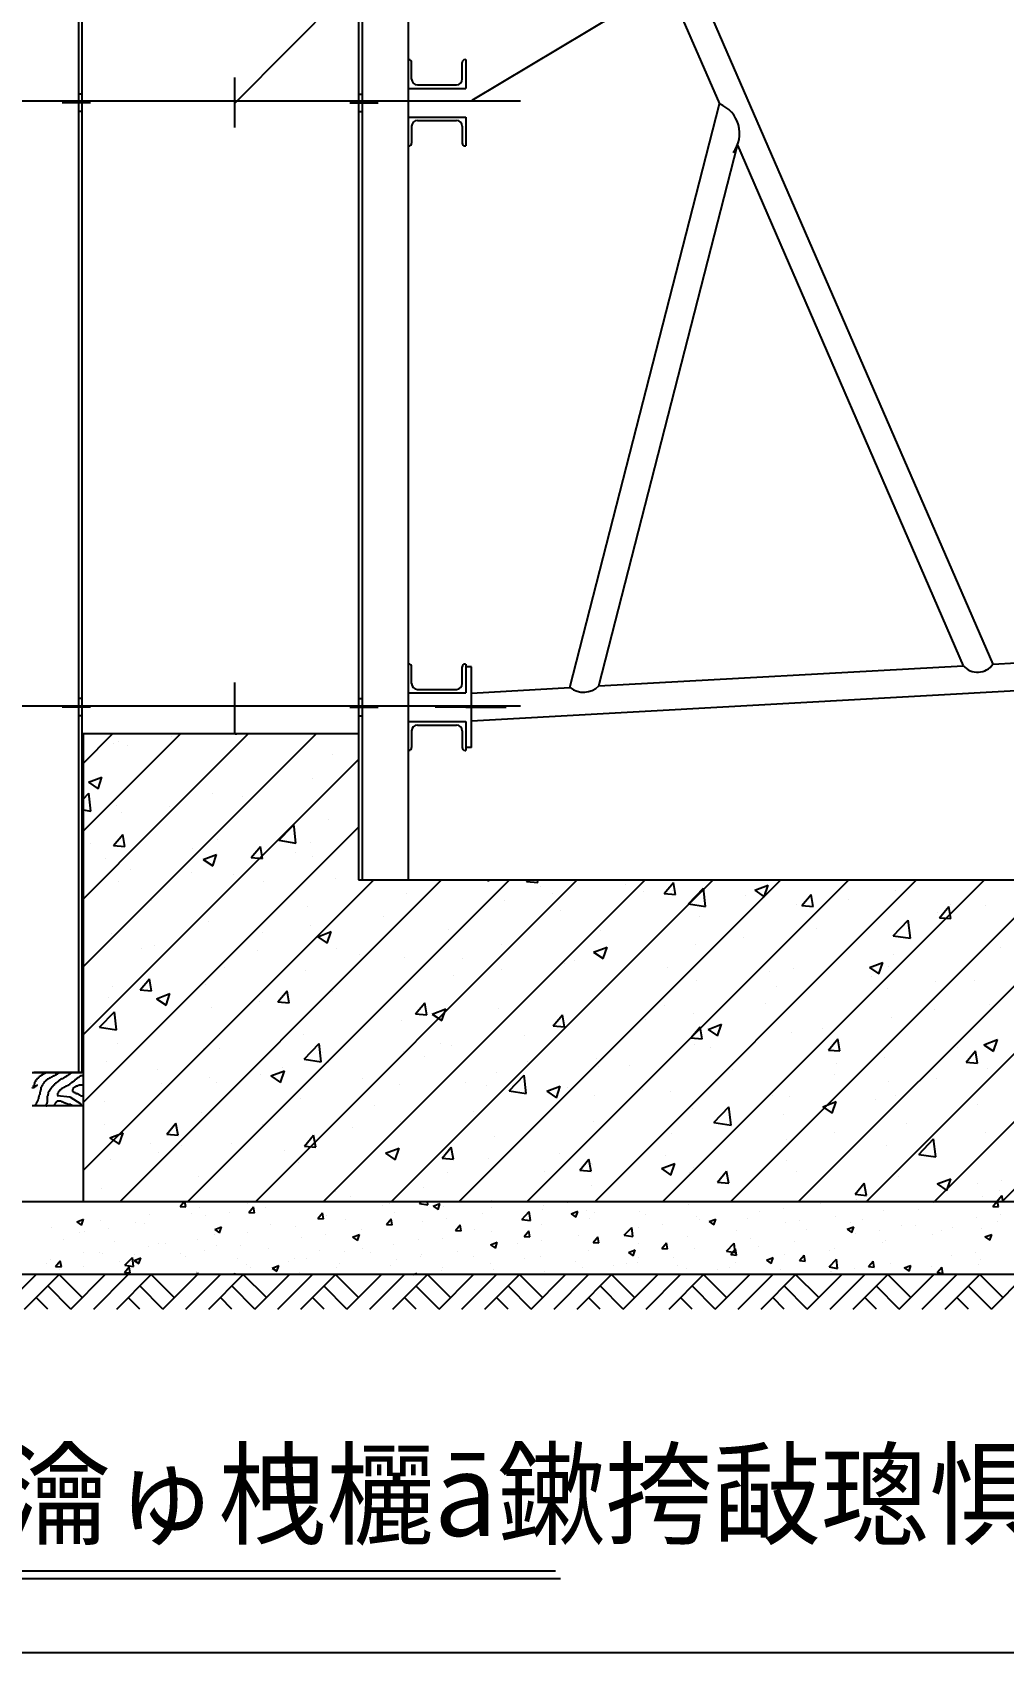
# Model space of a CAD drawing. Header units: metres. Extents: x 0 to 440, y 0 to 311.
# Drawn here: x 224.8 to 336.1, y 0 to 185.7 of the extents above; entities that cross this region are included whole.
import ezdxf

# ---------------------------------------------------------------- set-up
doc = ezdxf.new("R2010")
doc.units = ezdxf.units.M
doc.layers.add(' ', color=7, linetype='Continuous')
doc.layers.add('10', color=7, linetype='Continuous')

msp = doc.modelspace()

# ---------------------------------------------------------------- linework, layer by layer
at = {"layer": ' '}
for p, q in [((230.05, 284.72), (230.05, 66.52)), ((230.45, 284.72), (230.45, 66.52)), ((262.17, 284.72), (262.17, 88.58)), ((262.57, 284.72), (262.57, 88.58)), ((275.11, 250.96), (334.86, 113.32)), ((275.11, 243), (303.53, 177.55)), ((302.04, 232.03), (248.02, 177.68)), ((267.85, 221.57), (267.85, 88.58)), ((275.19, 177.99), (300.74, 193.28)), ((267.85, 182.63), (267.92, 182.63)), ((268.25, 180.39), (268.25, 182.3)), ((274.05, 180.39), (274.05, 182.3)), ((274.38, 182.63), (274.45, 182.63)), ((274.45, 182.63), (274.45, 179.33)), ((230.45, 178.67), (230.05, 178.67)), ((262.17, 178.67), (262.57, 178.67)), ((267.85, 179.33), (274.45, 179.33)), ((268.91, 179.73), (273.39, 179.73)), ((231.44, 177.68), (228.21, 177.68)), ((230.45, 176.69), (230.05, 176.69)), ((261.18, 177.68), (264.41, 177.68)), ((262.17, 176.69), (262.57, 176.69)), ((286.4, 110.63), (303.53, 177.55)), ((267.85, 176.03), (274.45, 176.03)), ((268.25, 174.98), (268.25, 173.06)), ((268.91, 175.64), (273.39, 175.64)), ((274.05, 174.98), (274.05, 173.06)), ((274.45, 176.03), (274.45, 172.73)), ((289.72, 110.82), (305.59, 172.81)), ((305.59, 172.81), (331.49, 113.14)), ((267.85, 172.73), (267.92, 172.73)), ((274.38, 172.73), (274.45, 172.73)), ((267.85, 113.33), (267.92, 113.33)), ((274.38, 113.33), (274.45, 113.33)), ((274.45, 113.33), (274.45, 110.03)), ((334.86, 113.32), (340.45, 113.64)), ((268.25, 111.09), (268.25, 113)), ((274.05, 111.09), (274.05, 113)), ((275.11, 113), (274.45, 113)), ((275.11, 103.76), (275.11, 113)), ((289.72, 110.82), (331.49, 113.14)), ((267.85, 110.03), (274.45, 110.03)), ((268.91, 110.43), (273.39, 110.43)), ((275.11, 110.01), (286.4, 110.63)), ((275.11, 106.83), (340.45, 110.46)), ((231.44, 108.38), (228.21, 108.38)), ((230.45, 109.37), (230.05, 109.37)), ((261.18, 108.38), (264.41, 108.38)), ((262.17, 109.37), (262.57, 109.37)), ((279.07, 108.38), (270.96, 108.38)), ((274.45, 108.38), (279.07, 108.38)), ((230.45, 107.39), (230.05, 107.39)), ((262.17, 107.39), (262.57, 107.39)), ((267.85, 106.73), (274.45, 106.73)), ((268.91, 106.34), (273.39, 106.34)), ((274.45, 106.73), (274.45, 103.43)), ((268.25, 105.68), (268.25, 103.76)), ((274.05, 105.68), (274.05, 103.76)), ((267.85, 103.43), (267.92, 103.43)), ((274.38, 103.43), (274.45, 103.43)), ((275.11, 103.76), (274.45, 103.76)), ((262.17, 88.58), (267.85, 88.58)), ((230.6, 66.52), (224.93, 66.52))]:
    msp.add_line(p, q, dxfattribs=at)
for centre, radius, start, end in [((267.92, 182.3), 0.33, 0, 90), ((274.38, 182.3), 0.33, 90, 180), ((268.91, 180.39), 0.66, 180, 270), ((273.39, 180.39), 0.66, -90, 0), ((302.24, 174.17), 3.61, -37.79, 69.14), ((268.91, 174.98), 0.66, 90, 180), ((273.39, 174.98), 0.66, 0, 90), ((267.92, 173.06), 0.33, -90, 0), ((274.38, 173.06), 0.33, 180, 270), ((267.92, 113), 0.33, 0, 90), ((274.38, 113), 0.33, 90, 180), ((333.11, 114.51), 2.12, 220.38, 325.98), ((268.91, 111.09), 0.66, 180, 270), ((273.39, 111.09), 0.66, -90, 0), ((287.96, 112.62), 2.52, 232.02, 314.34), ((268.91, 105.68), 0.66, 90, 180), ((273.39, 105.68), 0.66, 0, 90), ((267.92, 103.76), 0.33, -90, 0), ((274.38, 103.76), 0.33, 180, 270)]:
    msp.add_arc(centre, radius, start, end, dxfattribs=at)
for p, q in [((247.98, 175.92), (247.98, 180.57)), ((247.98, 174.83), (247.98, 179.48)), ((247.98, 106.57), (247.98, 111.21)), ((247.98, 105.48), (247.98, 110.13)), ((230.6, 105.32), (230.6, 51.69)), ((262.17, 105.32), (230.6, 105.32)), ((230.6, 101.94), (233.97, 105.32)), ((231.1, 94.66), (241.75, 105.32)), ((234.03, 104.18), (234.03, 104.18)), ((234.63, 104.43), (234.63, 104.43)), ((238.87, 94.66), (249.53, 105.32)), ((240.77, 104.97), (240.77, 104.97)), ((246.65, 94.66), (257.31, 105.32)), ((248.15, 105.21), (248.13, 105.32)), ((262.17, 105.32), (262.17, 88.58)), ((235.72, 103.95), (235.72, 103.95)), ((247.47, 103.45), (247.47, 103.45)), ((254.43, 94.66), (262.17, 102.4)), ((259.21, 102.95), (259.21, 102.95)), ((231.22, 99.78), (232.76, 100.37)), ((232.32, 99.04), (232.76, 100.37)), ((230.6, 97.85), (231.26, 98.54)), ((231.22, 99.78), (232.32, 99.04)), ((231.5, 96.46), (231.26, 98.54)), ((245.48, 98.51), (245.48, 98.51)), ((256.9, 100.16), (256.9, 100.16)), ((230.6, 96.6), (231.5, 96.46)), ((234.37, 97.1), (234.37, 97.1)), ((240.49, 97.02), (240.49, 97.02)), ((248.82, 98.12), (248.82, 98.12)), ((234.98, 96.3), (234.98, 96.3)), ((254.51, 94.66), (254.74, 94.9)), ((254.77, 94.66), (254.74, 94.9)), ((258.78, 95.46), (258.78, 95.46)), ((230.6, 94.16), (231.1, 94.66)), ((230.6, 86.38), (238.87, 94.66)), ((230.6, 78.61), (246.65, 94.66)), ((230.6, 70.83), (254.43, 94.66)), ((230.6, 63.05), (262.17, 94.63)), ((234.08, 92.53), (235.14, 93.8)), ((235.39, 92.42), (235.14, 93.8)), ((245.95, 93.26), (245.95, 93.26)), ((253.03, 93.12), (254.51, 94.66)), ((253.03, 93.12), (254.98, 92.81)), ((254.98, 92.81), (254.77, 94.66)), ((231.44, 92.71), (231.44, 92.71)), ((233.12, 91.05), (233.12, 91.05)), ((234.08, 92.53), (235.39, 92.42)), ((243.18, 92.21), (243.18, 92.21)), ((244.36, 90.92), (245.9, 91.51)), ((245.21, 91.19), (245.21, 91.19)), ((245.45, 90.18), (245.9, 91.51)), ((249.86, 91.15), (250.92, 92.42)), ((249.86, 91.15), (251.17, 91.04)), ((251.17, 91.04), (250.92, 92.42)), ((254.93, 91.71), (254.93, 91.71)), ((256.64, 92.84), (256.64, 92.84)), ((256.93, 91.27), (256.93, 91.27)), ((234.1, 89.78), (234.1, 89.78)), ((236.08, 89.75), (236.08, 89.75)), ((243.03, 89.44), (243.03, 89.44)), ((244.36, 90.92), (245.45, 90.18)), ((247.82, 89.25), (247.82, 89.25)), ((230.6, 55.27), (263.91, 88.58)), ((234.7, 88.35), (234.7, 88.35)), ((234.79, 51.69), (271.69, 88.58)), ((242.57, 51.69), (279.47, 88.58)), ((250.35, 51.69), (287.24, 88.58)), ((251.22, 88.43), (251.22, 88.43)), ((258.13, 51.69), (295.02, 88.58)), ((259.57, 88.76), (259.57, 88.76)), ((262.17, 88.58), (393.89, 88.58)), ((265.9, 51.69), (302.8, 88.58)), ((271.31, 88.26), (271.31, 88.26)), ((273.68, 51.69), (310.58, 88.58)), ((276.82, 88.58), (277.07, 88.42)), ((277.07, 88.42), (277.12, 88.58)), ((278.78, 88.47), (278.78, 88.47)), ((281.42, 88.39), (281.57, 88.58)), ((281.42, 88.39), (282.73, 88.28)), ((281.46, 51.69), (318.36, 88.58)), ((282.73, 88.28), (282.67, 88.58)), ((283.05, 87.77), (283.05, 87.77)), ((289.24, 51.69), (326.13, 88.58)), ((292.71, 88.07), (292.71, 88.07)), ((297.02, 51.69), (333.91, 88.58)), ((297.2, 87.01), (298.26, 88.28)), ((298.11, 87.33), (298.11, 87.33)), ((298.51, 86.9), (298.26, 88.28)), ((299.99, 85.83), (301.7, 87.62)), ((301.94, 85.53), (301.7, 87.62)), ((304.8, 51.69), (341.69, 88.58)), ((307.59, 87.39), (309.13, 87.99)), ((307.59, 87.39), (308.68, 86.66)), ((308.68, 86.66), (309.13, 87.98)), ((312.57, 51.69), (349.47, 88.58)), ((320.35, 51.69), (357.25, 88.58)), ((323.77, 87.4), (323.77, 87.4)), ((328.13, 51.69), (365.03, 88.58)), ((335.91, 51.69), (372.8, 88.58)), ((238.39, 86.22), (238.39, 86.22)), ((256.37, 85.51), (256.37, 85.51)), ((267.67, 87.06), (267.67, 87.06)), ((278.87, 86.25), (278.87, 86.25)), ((284.38, 86.97), (284.38, 86.97)), ((294.8, 87.27), (294.8, 87.27)), ((297.2, 87.01), (298.51, 86.9)), ((299.99, 85.83), (301.94, 85.53)), ((306.54, 86.77), (306.54, 86.77)), ((312.34, 85.76), (312.34, 85.76)), ((312.98, 85.63), (314.04, 86.9)), ((312.98, 85.63), (314.29, 85.52)), ((314.29, 85.52), (314.04, 86.9)), ((318.29, 86.28), (318.29, 86.28)), ((328.75, 84.25), (329.82, 85.52)), ((330.07, 84.14), (329.82, 85.52)), ((330.03, 85.78), (330.03, 85.78)), ((334.06, 85.6), (334.06, 85.6)), ((244.94, 83.87), (244.94, 83.87)), ((264.98, 84.42), (264.98, 84.42)), ((285.28, 85.13), (285.28, 85.13)), ((301.23, 84.35), (301.23, 84.35)), ((323.46, 82.19), (325.18, 83.98)), ((325.42, 81.89), (325.18, 83.98)), ((328.55, 84.87), (328.55, 84.87)), ((328.75, 84.25), (330.07, 84.14)), ((233.83, 82.46), (233.83, 82.46)), ((251.14, 82.59), (251.14, 82.59)), ((256.65, 83.32), (256.65, 83.32)), ((257.49, 82.06), (259.03, 82.65)), ((257.49, 82.06), (258.58, 81.32)), ((258.58, 81.32), (259.03, 82.65)), ((272.45, 82.93), (272.45, 82.93)), ((289.94, 82.8), (289.94, 82.8)), ((306.33, 81.95), (306.33, 81.95)), ((314.66, 83.04), (314.66, 83.04)), ((323.46, 82.19), (325.42, 81.89)), ((237.25, 80.77), (237.25, 80.77)), ((238.81, 81.03), (238.81, 81.03)), ((250.55, 80.53), (250.55, 80.53)), ((259.62, 80.73), (259.62, 80.73)), ((262.29, 80.03), (262.29, 80.03)), ((278.51, 81.15), (278.51, 81.15)), ((289.1, 80.3), (290.65, 80.89)), ((289.1, 80.3), (290.2, 79.56)), ((290.2, 79.56), (290.65, 80.89)), ((300.82, 81.22), (300.82, 81.22)), ((323.5, 80.08), (323.5, 80.08)), ((334.8, 81.63), (334.8, 81.63)), ((335.7, 80.81), (335.7, 80.81)), ((246.79, 78.52), (246.79, 78.52)), ((256.1, 78.19), (256.1, 78.19)), ((267.4, 79.74), (267.4, 79.74)), ((274.04, 79.54), (274.04, 79.54)), ((278.59, 78.29), (278.59, 78.29)), ((285.78, 79.04), (285.78, 79.04)), ((286.93, 79.39), (286.93, 79.39)), ((297.53, 78.55), (297.53, 78.55)), ((309.27, 78.05), (309.27, 78.05)), ((312.08, 78.43), (312.08, 78.43)), ((320.72, 78.54), (322.26, 79.13)), ((320.72, 78.54), (321.82, 77.8)), ((321.82, 77.8), (322.26, 79.13)), ((322.87, 78.61), (322.87, 78.61)), ((233.96, 76.32), (233.96, 76.32)), ((237.13, 75.99), (238.19, 77.25)), ((238.44, 75.87), (238.19, 77.25)), ((244.68, 76.54), (244.68, 76.54)), ((273.09, 77.57), (273.09, 77.57)), ((300.96, 77.02), (300.96, 77.02)), ((310.04, 76.41), (310.04, 76.41)), ((321.02, 77.55), (321.02, 77.55)), ((322.77, 76.19), (322.77, 76.19)), ((328.27, 76.92), (328.27, 76.92)), ((332.76, 77.06), (332.76, 77.06)), ((233.56, 75.13), (233.56, 75.13)), ((237.13, 75.99), (238.44, 75.87)), ((239, 74.96), (240.54, 75.56)), ((239, 74.96), (240.1, 74.23)), ((240.1, 74.23), (240.54, 75.56)), ((250.86, 74.64), (250.86, 74.64)), ((252.91, 74.61), (253.97, 75.87)), ((252.91, 74.61), (254.22, 74.49)), ((254.22, 74.49), (253.97, 75.87)), ((259.19, 75.74), (259.19, 75.74)), ((268.69, 73.23), (269.75, 74.49)), ((270, 73.11), (269.75, 74.49)), ((289.67, 75.47), (289.67, 75.47)), ((308.87, 74.36), (308.87, 74.36)), ((334.53, 74.31), (334.53, 74.31)), ((232.46, 71.69), (234.18, 73.47)), ((234.42, 71.38), (234.18, 73.47)), ((245.35, 73.92), (245.35, 73.92)), ((268.69, 73.23), (270, 73.11)), ((270.62, 73.2), (272.16, 73.79)), ((270.62, 73.2), (271.71, 72.46)), ((271.71, 72.46), (272.16, 73.79)), ((278.24, 73.82), (278.24, 73.82)), ((284.47, 71.84), (285.53, 73.11)), ((285.78, 71.73), (285.53, 73.11)), ((295.03, 72.54), (295.03, 72.54)), ((297.21, 74.21), (297.21, 74.21)), ((300.54, 73.27), (300.54, 73.27)), ((323.24, 72.76), (323.24, 72.76)), ((328.14, 73.78), (328.14, 73.78)), ((231.46, 72.09), (231.46, 72.09)), ((232.46, 71.69), (234.42, 71.38)), ((255.83, 70.87), (255.83, 70.87)), ((267.13, 72.42), (267.13, 72.42)), ((281.14, 70.71), (281.14, 70.71)), ((284.38, 72.01), (284.38, 72.01)), ((284.47, 71.84), (285.78, 71.73)), ((300.25, 70.46), (301.31, 71.73)), ((301.56, 70.35), (301.31, 71.73)), ((302.24, 71.44), (303.78, 72.03)), ((302.24, 71.44), (303.33, 70.7)), ((303.33, 70.7), (303.78, 72.03)), ((311.81, 71.11), (311.81, 71.11)), ((315.31, 71.58), (315.31, 71.58)), ((234.52, 69.78), (234.52, 69.78)), ((244.41, 69.22), (244.41, 69.22)), ((246.27, 69.29), (246.27, 69.29)), ((255.94, 68.05), (257.66, 69.83)), ((257.9, 67.74), (257.66, 69.83)), ((258.01, 68.79), (258.01, 68.79)), ((267.3, 68.89), (267.3, 68.89)), ((271.55, 69.8), (271.55, 69.8)), ((272.81, 69.62), (272.81, 69.62)), ((300.25, 70.46), (301.56, 70.35)), ((300.7, 69.7), (300.7, 69.7)), ((302.48, 69.38), (302.48, 69.38)), ((316.03, 69.08), (317.09, 70.35)), ((316.03, 69.08), (317.34, 68.97)), ((317.34, 68.97), (317.09, 70.35)), ((330.82, 69.34), (330.82, 69.34)), ((331.81, 67.7), (332.87, 68.97)), ((333.12, 67.59), (332.87, 68.97)), ((333.85, 69.68), (335.39, 70.27)), ((333.85, 69.68), (334.95, 68.94)), ((334.95, 68.94), (335.39, 70.27)), ((233.3, 67.81), (233.3, 67.81)), ((253.4, 67.06), (253.4, 67.06)), ((255.94, 68.05), (257.9, 67.74)), ((258.72, 67.6), (258.72, 67.6)), ((269.75, 68.3), (269.75, 68.3)), ((281.5, 67.8), (281.5, 67.8)), ((289.4, 68.15), (289.4, 68.15)), ((289.65, 67.17), (289.65, 67.17)), ((293.24, 67.3), (293.24, 67.3)), ((316.98, 67.52), (316.98, 67.52)), ((322.49, 68.24), (322.49, 68.24)), ((331.81, 67.7), (333.12, 67.59)), ((334.26, 66.98), (334.26, 66.98)), ((224.74, 66.52), (230.45, 66.52)), ((225.03, 65.23), (224.97, 65.17)), ((224.97, 65.17), (224.97, 65)), ((225.03, 65.39), (225.03, 65.23)), ((225.08, 65.39), (225.03, 65.39)), ((225.08, 65.45), (225.08, 65.39)), ((225.14, 65.45), (225.08, 65.45)), ((225.14, 65.62), (225.14, 65.45)), ((225.25, 65.62), (225.14, 65.62)), ((225.25, 65.73), (225.25, 65.62)), ((225.31, 65.73), (225.25, 65.73)), ((225.31, 65.79), (225.31, 65.73)), ((225.42, 65.79), (225.31, 65.79)), ((225.31, 65.06), (225.31, 65)), ((225.36, 65.06), (225.31, 65.06)), ((225.31, 65.06), (225.36, 65.06)), ((225.31, 65), (225.31, 65.06)), ((225.42, 65.9), (225.42, 65.79)), ((225.48, 65.9), (225.42, 65.9)), ((225.53, 65.96), (225.48, 65.9)), ((225.53, 66.02), (225.53, 65.96)), ((225.65, 66.02), (225.53, 66.02)), ((225.65, 66.07), (225.65, 66.02)), ((225.7, 66.07), (225.65, 66.07)), ((225.7, 66.13), (225.7, 66.07)), ((225.82, 66.13), (225.7, 66.13)), ((225.87, 66.24), (225.82, 66.18)), ((225.82, 66.18), (225.82, 66.13)), ((225.99, 66.24), (225.87, 66.24)), ((225.99, 65.17), (225.93, 65.11)), ((225.93, 65.11), (225.93, 65)), ((226.04, 66.3), (225.99, 66.24)), ((226.04, 65.23), (225.99, 65.17)), ((226.1, 66.3), (226.04, 66.3)), ((226.04, 65.28), (226.04, 65.23)), ((226.1, 65.28), (226.04, 65.28)), ((226.1, 66.35), (226.1, 66.3)), ((226.16, 66.35), (226.1, 66.35)), ((226.16, 65.39), (226.1, 65.34)), ((226.1, 65.34), (226.1, 65.28)), ((226.21, 66.41), (226.16, 66.35)), ((226.16, 65.45), (226.16, 65.39)), ((226.21, 65.45), (226.16, 65.45)), ((226.32, 66.41), (226.21, 66.41)), ((226.27, 65.51), (226.21, 65.45)), ((226.32, 65.56), (226.27, 65.51)), ((226.32, 66.47), (226.32, 66.41)), ((226.44, 66.47), (226.32, 66.47)), ((226.32, 65.62), (226.32, 65.56)), ((226.44, 65.62), (226.32, 65.62)), ((226.44, 66.52), (226.44, 66.47)), ((226.49, 66.52), (226.44, 66.52)), ((226.44, 65.68), (226.44, 65.62)), ((226.49, 65.68), (226.44, 65.68)), ((226.49, 65.73), (226.49, 65.68)), ((226.61, 65.73), (226.49, 65.73)), ((226.61, 65.79), (226.61, 65.73)), ((226.72, 65.79), (226.61, 65.79)), ((226.72, 65.85), (226.72, 65.79)), ((226.78, 65.85), (226.72, 65.85)), ((226.78, 65.9), (226.78, 65.85)), ((226.89, 65.9), (226.78, 65.9)), ((226.95, 65.96), (226.89, 65.9)), ((227, 65.96), (226.95, 65.96)), ((227.06, 66.02), (227, 65.96)), ((227.11, 66.02), (227.06, 66.02)), ((227.11, 66.07), (227.11, 66.02)), ((227.23, 66.07), (227.11, 66.07)), ((227.23, 66.13), (227.23, 66.07)), ((227.34, 66.13), (227.23, 66.13)), ((227.23, 65.06), (227.23, 65)), ((227.28, 65.06), (227.23, 65.06)), ((227.28, 65.17), (227.28, 65.06)), ((227.4, 65.17), (227.28, 65.17)), ((227.4, 66.18), (227.34, 66.13)), ((227.4, 66.24), (227.4, 66.18)), ((227.57, 66.24), (227.4, 66.24)), ((227.4, 65.23), (227.4, 65.17)), ((227.45, 65.23), (227.4, 65.23)), ((227.45, 65.28), (227.45, 65.23)), ((227.51, 65.28), (227.45, 65.28)), ((227.57, 65.34), (227.51, 65.28)), ((227.62, 66.35), (227.57, 66.3)), ((227.57, 66.3), (227.57, 66.24)), ((227.57, 65.39), (227.57, 65.34)), ((227.68, 65.39), (227.57, 65.39)), ((227.74, 66.35), (227.62, 66.35)), ((227.68, 65.45), (227.68, 65.39)), ((227.74, 65.45), (227.68, 65.45)), ((227.74, 66.41), (227.74, 66.35)), ((227.85, 66.41), (227.74, 66.41)), ((227.74, 65.51), (227.74, 65.45)), ((227.79, 65.51), (227.74, 65.51)), ((227.79, 65.56), (227.79, 65.51)), ((227.85, 65.56), (227.79, 65.56)), ((227.85, 66.47), (227.85, 66.41)), ((227.91, 66.47), (227.85, 66.47)), ((227.85, 65.62), (227.85, 65.56)), ((227.91, 65.62), (227.85, 65.62)), ((227.96, 66.52), (227.91, 66.47)), ((227.96, 65.68), (227.91, 65.62)), ((228.02, 65.68), (227.96, 65.68)), ((228.02, 65.73), (228.02, 65.68)), ((228.13, 65.73), (228.02, 65.73)), ((228.13, 65.79), (228.13, 65.73)), ((228.3, 65.79), (228.13, 65.79)), ((228.3, 65.85), (228.3, 65.79)), ((228.36, 65.85), (228.3, 65.85)), ((228.41, 65.9), (228.36, 65.85)), ((228.47, 65.9), (228.41, 65.9)), ((228.47, 65.96), (228.47, 65.9)), ((228.53, 65.96), (228.47, 65.96)), ((228.53, 66.02), (228.53, 65.96)), ((228.7, 66.02), (228.53, 66.02)), ((228.75, 66.13), (228.7, 66.07)), ((228.7, 66.07), (228.7, 66.02)), ((228.81, 66.13), (228.75, 66.13)), ((228.87, 66.18), (228.81, 66.13)), ((228.92, 66.18), (228.87, 66.18)), ((228.87, 65.06), (228.87, 65)), ((228.98, 65.06), (228.87, 65.06)), ((228.92, 66.24), (228.92, 66.18)), ((228.98, 66.24), (228.92, 66.24)), ((228.98, 66.3), (228.98, 66.24)), ((229.09, 66.3), (228.98, 66.3)), ((228.98, 65.11), (228.98, 65.06)), ((229.03, 65.11), (228.98, 65.11)), ((229.03, 65.17), (229.03, 65.11)), ((229.09, 65.17), (229.03, 65.17)), ((229.09, 66.35), (229.09, 66.3)), ((229.15, 66.35), (229.09, 66.35)), ((229.15, 65.23), (229.09, 65.17)), ((229.15, 66.41), (229.15, 66.35)), ((229.26, 66.41), (229.15, 66.41)), ((229.2, 65.28), (229.15, 65.23)), ((229.26, 65.28), (229.2, 65.28)), ((229.26, 66.47), (229.26, 66.41)), ((229.26, 65.34), (229.26, 65.28)), ((229.32, 65.34), (229.26, 65.34)), ((229.32, 65.39), (229.32, 65.34)), ((229.43, 65.39), (229.32, 65.39)), ((229.43, 65.45), (229.43, 65.39)), ((229.49, 65.45), (229.43, 65.45)), ((229.49, 65.51), (229.49, 65.45)), ((229.54, 65.51), (229.49, 65.51)), ((229.6, 65.56), (229.54, 65.51)), ((229.6, 65.62), (229.6, 65.56)), ((229.66, 65.62), (229.6, 65.62)), ((229.66, 65.68), (229.66, 65.62)), ((229.77, 65.68), (229.66, 65.68)), ((229.77, 65.73), (229.77, 65.68)), ((229.82, 65.73), (229.77, 65.73)), ((229.82, 65.79), (229.82, 65.73)), ((229.88, 65.79), (229.82, 65.79)), ((229.88, 65.85), (229.88, 65.79)), ((229.94, 65.85), (229.88, 65.85)), ((229.94, 65.9), (229.94, 65.85)), ((230.05, 65.9), (229.94, 65.9)), ((230.11, 65.96), (230.05, 65.9)), ((230.16, 66.02), (230.11, 65.96)), ((230.22, 66.02), (230.16, 66.02)), ((230.16, 65.06), (230.16, 65)), ((230.6, 65.06), (230.16, 65.06)), ((230.22, 66.07), (230.22, 66.02)), ((230.28, 66.07), (230.22, 66.07)), ((230.28, 66.13), (230.28, 66.07)), ((230.6, 66.13), (230.28, 66.13)), ((239.16, 66.83), (239.16, 66.83)), ((239.56, 65.24), (239.56, 65.24)), ((245.07, 65.97), (245.07, 65.97)), ((245.89, 65.4), (245.89, 65.4)), ((250.9, 66.33), (250.9, 66.33)), ((252.13, 66.11), (253.68, 66.7)), ((252.13, 66.11), (253.23, 65.37)), ((253.23, 65.37), (253.68, 66.7)), ((262.65, 65.84), (262.65, 65.84)), ((266.86, 65.09), (266.86, 65.09)), ((274.39, 65.34), (274.39, 65.34)), ((277.98, 66.5), (277.98, 66.5)), ((279.42, 64.4), (281.14, 66.19)), ((281.38, 64.1), (281.14, 66.19)), ((303.08, 65.69), (303.08, 65.69)), ((304.99, 66.81), (304.99, 66.81)), ((316.73, 66.31), (316.73, 66.31)), ((322.97, 65.43), (322.97, 65.43)), ((328.47, 65.81), (328.47, 65.81)), ((224.8, 64.72), (224.86, 64.77)), ((224.8, 64.77), (224.8, 64.72)), ((224.8, 64.72), (224.8, 64.77)), ((224.8, 64.77), (224.8, 64.72)), ((224.86, 64.77), (224.8, 64.77)), ((224.91, 65), (224.86, 64.94)), ((224.86, 64.94), (224.86, 64.77)), ((224.86, 64.77), (224.97, 64.77)), ((224.97, 65), (224.91, 65)), ((224.97, 64.77), (225.03, 64.83)), ((225.03, 64.83), (225.08, 64.89)), ((225.08, 64.89), (225.14, 64.89)), ((225.14, 64.94), (225.2, 64.94)), ((225.14, 64.89), (225.14, 64.94)), ((225.2, 64.94), (225.25, 65)), ((225.25, 65), (225.31, 65)), ((225.31, 63.19), (225.31, 63.08)), ((225.36, 63.19), (225.31, 63.19)), ((225.36, 63.31), (225.36, 63.19)), ((225.42, 63.31), (225.36, 63.31)), ((225.48, 63.48), (225.42, 63.42)), ((225.42, 63.42), (225.42, 63.31)), ((225.48, 63.7), (225.48, 63.48)), ((225.53, 63.7), (225.48, 63.7)), ((225.59, 63.93), (225.53, 63.87)), ((225.53, 63.87), (225.53, 63.7)), ((225.59, 63.98), (225.59, 63.93)), ((225.65, 63.98), (225.59, 63.98)), ((225.7, 64.32), (225.65, 64.27)), ((225.65, 64.27), (225.65, 63.98)), ((225.76, 64.55), (225.7, 64.49)), ((225.7, 64.49), (225.7, 64.32)), ((225.76, 64.83), (225.76, 64.55)), ((225.82, 64.83), (225.76, 64.83)), ((225.82, 64.94), (225.82, 64.83)), ((225.87, 64.94), (225.82, 64.94)), ((225.87, 65), (225.87, 64.94)), ((225.93, 65), (225.87, 65)), ((226.49, 63.82), (226.49, 63.08)), ((226.55, 63.82), (226.49, 63.82)), ((226.61, 64.04), (226.55, 63.98)), ((226.55, 63.98), (226.55, 63.82)), ((226.61, 64.27), (226.61, 64.04)), ((226.66, 64.27), (226.61, 64.27)), ((226.66, 64.32), (226.66, 64.27)), ((226.72, 64.32), (226.66, 64.32)), ((226.72, 64.44), (226.72, 64.32)), ((226.78, 64.44), (226.72, 64.44)), ((226.78, 64.55), (226.78, 64.44)), ((226.83, 64.55), (226.78, 64.55)), ((226.83, 64.6), (226.83, 64.55)), ((226.89, 64.6), (226.83, 64.6)), ((226.95, 64.72), (226.89, 64.66)), ((226.89, 64.66), (226.89, 64.6)), ((226.95, 64.77), (226.95, 64.72)), ((227, 64.77), (226.95, 64.77)), ((227, 64.83), (227, 64.77)), ((227.06, 64.83), (227, 64.83)), ((227.06, 64.89), (227.06, 64.83)), ((227.11, 64.89), (227.06, 64.89)), ((227.17, 65), (227.11, 64.94)), ((227.11, 64.94), (227.11, 64.89)), ((227.23, 65), (227.17, 65)), ((227.57, 63.19), (227.62, 63.19)), ((227.57, 63.14), (227.57, 63.19)), ((227.62, 63.87), (227.68, 63.87)), ((227.68, 63.87), (227.62, 63.87)), ((227.62, 63.25), (228.07, 63.25)), ((227.62, 63.19), (227.62, 63.25)), ((227.68, 64.15), (227.68, 63.93)), ((227.74, 64.15), (227.68, 64.15)), ((227.68, 63.93), (227.68, 63.87)), ((227.74, 63.93), (227.68, 63.93)), ((227.68, 63.93), (227.74, 63.93)), ((227.68, 63.87), (229.09, 63.7)), ((227.74, 64.27), (227.74, 64.15)), ((227.79, 64.27), (227.74, 64.27)), ((227.79, 64.32), (227.79, 64.27)), ((227.85, 64.32), (227.79, 64.32)), ((227.85, 64.44), (227.85, 64.32)), ((227.91, 64.44), (227.85, 64.44)), ((227.91, 64.49), (227.91, 64.44)), ((228.02, 64.49), (227.91, 64.49)), ((228.02, 64.55), (228.02, 64.49)), ((228.07, 64.55), (228.02, 64.55)), ((228.07, 64.6), (228.07, 64.55)), ((228.13, 64.6), (228.07, 64.6)), ((228.07, 63.25), (228.07, 63.19)), ((228.07, 63.19), (228.24, 63.19)), ((228.13, 64.66), (228.13, 64.6)), ((228.19, 64.66), (228.13, 64.66)), ((228.24, 64.72), (228.19, 64.66)), ((228.3, 64.72), (228.24, 64.72)), ((228.24, 63.19), (228.24, 63.14)), ((228.36, 64.77), (228.3, 64.72)), ((228.41, 64.77), (228.36, 64.77)), ((228.41, 64.83), (228.41, 64.77)), ((228.53, 64.83), (228.41, 64.83)), ((228.53, 64.89), (228.53, 64.83)), ((228.64, 64.89), (228.53, 64.89)), ((228.64, 64.94), (228.64, 64.89)), ((228.75, 64.94), (228.64, 64.94)), ((228.81, 65), (228.75, 64.94)), ((228.87, 65), (228.81, 65)), ((229.09, 63.7), (230.33, 62.91)), ((229.37, 64.55), (229.37, 64.32)), ((229.43, 64.55), (229.37, 64.55)), ((229.37, 64.32), (229.49, 64.32)), ((229.49, 64.72), (229.43, 64.66)), ((229.43, 64.66), (229.43, 64.55)), ((229.54, 64.72), (229.49, 64.72)), ((229.49, 64.32), (229.49, 64.27)), ((229.49, 64.27), (229.54, 64.27)), ((229.54, 64.77), (229.54, 64.72)), ((229.6, 64.77), (229.54, 64.77)), ((229.54, 64.27), (229.54, 64.21)), ((229.54, 64.21), (229.71, 64.21)), ((229.6, 64.83), (229.6, 64.77)), ((229.71, 64.83), (229.6, 64.83)), ((229.71, 64.89), (229.71, 64.83)), ((229.77, 64.89), (229.71, 64.89)), ((229.71, 64.21), (229.71, 64.15)), ((229.71, 64.15), (229.77, 64.15)), ((229.77, 64.94), (229.77, 64.89)), ((229.99, 64.94), (229.77, 64.94)), ((229.77, 64.15), (229.77, 64.1)), ((229.77, 64.1), (229.99, 64.1)), ((229.99, 65), (229.99, 64.94)), ((230.16, 65), (229.99, 65)), ((229.99, 64.1), (229.99, 64.04)), ((229.99, 64.04), (230.05, 64.04)), ((230.05, 64.04), (230.05, 63.98)), ((230.05, 63.98), (230.16, 63.98)), ((230.16, 63.98), (230.16, 63.93)), ((230.16, 63.93), (230.22, 63.93)), ((230.22, 63.93), (230.28, 63.87)), ((230.28, 63.87), (230.33, 63.87)), ((230.33, 63.87), (230.33, 63.82)), ((230.33, 63.82), (230.6, 63.82)), ((233.06, 63.2), (233.06, 63.2)), ((255.57, 63.54), (255.57, 63.54)), ((276.82, 64.97), (276.82, 64.97)), ((279.42, 64.4), (281.38, 64.1)), ((283.75, 64.35), (285.29, 64.94)), ((283.75, 64.35), (284.85, 63.61)), ((284.85, 63.61), (285.29, 64.94)), ((286.14, 64.84), (286.14, 64.84)), ((289.24, 63.87), (289.24, 63.87)), ((294.75, 64.59), (294.75, 64.59)), ((297.88, 64.35), (297.88, 64.35)), ((309.63, 63.85), (309.63, 63.85)), ((311.54, 63.78), (311.54, 63.78)), ((315.37, 62.58), (316.91, 63.17)), ((316.46, 61.84), (316.91, 63.17)), ((321.37, 63.36), (321.37, 63.36)), ((323.71, 63.88), (323.71, 63.88)), ((230.6, 62.69), (224.74, 62.69)), ((225.08, 62.74), (225.14, 62.74)), ((225.14, 62.74), (225.08, 62.74)), ((225.14, 62.86), (225.14, 62.74)), ((225.2, 62.86), (225.14, 62.86)), ((225.14, 62.69), (225.14, 62.74)), ((225.14, 62.74), (225.14, 62.69)), ((225.2, 63.03), (225.2, 62.86)), ((225.25, 63.03), (225.2, 63.03)), ((225.25, 63.08), (225.25, 63.03)), ((225.31, 63.08), (225.25, 63.08)), ((226.38, 62.91), (226.38, 62.8)), ((226.44, 62.91), (226.38, 62.91)), ((226.38, 62.8), (226.44, 62.8)), ((226.38, 62.74), (226.38, 62.69)), ((226.44, 62.74), (226.38, 62.74)), ((226.44, 62.69), (226.38, 62.69)), ((226.38, 62.69), (226.44, 62.69)), ((226.44, 63.08), (226.44, 62.91)), ((226.49, 63.08), (226.44, 63.08)), ((226.44, 62.8), (226.44, 62.74)), ((227.28, 62.74), (227.34, 62.74)), ((227.28, 62.69), (227.28, 62.74)), ((227.34, 62.86), (227.4, 62.86)), ((227.34, 62.74), (227.34, 62.86)), ((227.4, 62.91), (227.45, 62.91)), ((227.4, 62.86), (227.4, 62.91)), ((227.45, 63.03), (227.51, 63.03)), ((227.45, 62.91), (227.45, 63.03)), ((227.51, 63.14), (227.57, 63.14)), ((227.51, 63.03), (227.51, 63.14)), ((228.24, 63.14), (228.36, 63.14)), ((228.36, 63.14), (228.36, 63.08)), ((228.36, 63.08), (228.47, 63.08)), ((228.47, 63.08), (228.47, 63.03)), ((228.47, 63.03), (228.58, 63.03)), ((228.58, 63.03), (228.58, 62.97)), ((228.58, 62.97), (228.7, 62.97)), ((228.7, 62.97), (228.75, 62.91)), ((228.75, 62.91), (228.81, 62.91)), ((228.81, 62.91), (228.87, 62.86)), ((228.87, 62.86), (229.2, 62.86)), ((229.2, 62.86), (229.2, 62.8)), ((229.2, 62.8), (229.32, 62.8)), ((229.32, 62.8), (229.32, 62.74)), ((229.32, 62.74), (229.37, 62.74)), ((230.22, 62.91), (230.28, 62.91)), ((230.33, 62.91), (230.22, 62.91)), ((230.28, 62.91), (230.28, 62.86)), ((230.28, 62.86), (230.33, 62.86)), ((230.33, 62.86), (230.33, 62.8)), ((230.33, 62.8), (230.39, 62.8)), ((230.39, 62.8), (230.39, 62.74)), ((244.14, 61.89), (244.14, 61.89)), ((263.99, 62.77), (263.99, 62.77)), ((275.35, 62.04), (275.35, 62.04)), ((300.43, 62.38), (300.43, 62.38)), ((302.9, 60.76), (304.62, 62.55)), ((304.86, 60.46), (304.62, 62.55)), ((310.88, 61.68), (310.88, 61.68)), ((315.37, 62.58), (316.46, 61.84)), ((333.11, 62.86), (333.11, 62.86)), ((233.03, 60.49), (233.03, 60.49)), ((233.65, 59.01), (235.19, 59.6)), ((234.74, 58.27), (235.19, 59.6)), ((240.18, 59.44), (241.24, 60.7)), ((240.18, 59.44), (241.5, 59.32)), ((241.5, 59.32), (241.24, 60.7)), ((251.16, 60.57), (251.16, 60.57)), ((261.51, 60.21), (261.51, 60.21)), ((267.02, 60.94), (267.02, 60.94)), ((289.13, 60.83), (289.13, 60.83)), ((298.05, 59.48), (298.05, 59.48)), ((302.9, 60.76), (304.86, 60.46)), ((316.7, 59.57), (316.7, 59.57)), ((325.03, 60.66), (325.03, 60.66)), ((334, 59.66), (334, 59.66)), ((233.65, 59.01), (234.74, 58.27)), ((238.33, 58.37), (238.33, 58.37)), ((241.89, 58.11), (241.89, 58.11)), ((247.62, 58.39), (247.62, 58.39)), ((253.63, 57.61), (253.63, 57.61)), ((255.96, 58.06), (257.02, 59.32)), ((255.96, 58.06), (257.28, 57.94)), ((257.28, 57.94), (257.02, 59.32)), ((265.27, 57.25), (266.81, 57.84)), ((266.36, 56.51), (266.81, 57.84)), ((266.6, 57.77), (266.6, 57.77)), ((271.74, 56.68), (272.8, 57.94)), ((273.06, 56.56), (272.8, 57.94)), ((277.71, 59.18), (277.71, 59.18)), ((311.19, 58.84), (311.19, 58.84)), ((322.7, 58.11), (322.7, 58.11)), ((326.38, 57.12), (328.09, 58.91)), ((328.34, 56.82), (328.09, 58.91)), ((233.78, 56.56), (233.78, 56.56)), ((239.28, 57.29), (239.28, 57.29)), ((255.3, 56.22), (255.3, 56.22)), ((265.27, 57.25), (266.36, 56.51)), ((265.38, 57.11), (265.38, 57.11)), ((271.74, 56.68), (273.06, 56.56)), ((277.12, 56.62), (277.12, 56.62)), ((285.22, 57.27), (285.22, 57.27)), ((287.52, 55.3), (288.58, 56.56)), ((288.84, 55.18), (288.58, 56.56)), ((288.87, 56.12), (288.87, 56.12)), ((288.96, 55.91), (288.96, 55.91)), ((296.88, 55.49), (298.42, 56.08)), ((297.3, 57.01), (297.3, 57.01)), ((297.98, 54.75), (298.42, 56.08)), ((311.27, 56.46), (311.27, 56.46)), ((326.38, 57.12), (328.34, 56.82)), ((243.87, 54.57), (243.87, 54.57)), ((272.39, 55.07), (272.39, 55.07)), ((283.46, 55.19), (283.46, 55.19)), ((287.52, 55.3), (288.84, 55.18)), ((296.88, 55.49), (297.98, 54.75)), ((300.16, 55.05), (300.16, 55.05)), ((300.61, 55.62), (300.61, 55.62)), ((303.3, 53.92), (304.36, 55.18)), ((303.3, 53.92), (304.62, 53.8)), ((304.62, 53.8), (304.36, 55.18)), ((312.35, 55.13), (312.35, 55.13)), ((324.1, 54.63), (324.1, 54.63)), ((328.5, 53.73), (330.04, 54.32)), ((329.59, 52.99), (330.04, 54.32)), ((335.84, 54.14), (335.84, 54.14)), ((232.76, 53.16), (232.76, 53.16)), ((259.56, 52.87), (259.56, 52.87)), ((261.23, 52.26), (261.23, 52.26)), ((269.56, 53.36), (269.56, 53.36)), ((288.87, 53.5), (288.87, 53.5)), ((319.08, 52.54), (320.14, 53.8)), ((319.08, 52.54), (320.4, 52.42)), ((320.4, 52.42), (320.14, 53.8)), ((328.5, 53.73), (329.59, 52.99)), ((333.14, 53.81), (333.14, 53.81)), ((333.73, 52.34), (333.73, 52.34)), ((335.31, 51.69), (335.92, 52.42)), ((335.63, 52.96), (335.63, 52.96)), ((336.06, 51.69), (335.92, 52.42)), ((393.89, 51.69), (219.6, 51.69)), ((226.69, 51.67), (226.69, 51.67)), ((238.18, 50.2), (238.18, 50.2)), ((241.71, 51.16), (242.15, 51.69)), ((241.71, 51.16), (242.37, 51.11)), ((242.37, 51.11), (242.26, 51.69)), ((242.99, 50.37), (242.99, 50.37)), ((243.9, 51.03), (243.9, 51.03)), ((247.36, 50.44), (247.36, 50.44)), ((249.41, 51.47), (249.41, 51.47)), ((249.6, 50.47), (250.13, 51.11)), ((249.6, 50.47), (250.26, 50.42)), ((250.26, 50.42), (250.13, 51.11)), ((251.53, 50.99), (251.53, 50.99)), ((255.47, 51.69), (255.47, 51.68)), ((255.47, 51.68), (255.47, 51.69)), ((257.49, 49.78), (258.02, 50.42)), ((258.14, 49.73), (258.02, 50.42)), ((264.87, 51.26), (264.87, 51.26)), ((265.69, 51.49), (265.69, 51.49)), ((266.33, 50.45), (266.33, 50.45)), ((269.14, 51.49), (269.33, 51.69)), ((269.14, 51.49), (270.12, 51.34)), ((270.12, 51.34), (270.08, 51.69)), ((270.73, 51.17), (271.5, 51.47)), ((270.73, 51.17), (271.28, 50.8)), ((271.28, 50.8), (271.5, 51.47)), ((271.56, 51.24), (271.56, 51.24)), ((271.88, 51.15), (271.88, 51.15)), ((276.37, 50.3), (276.37, 50.3)), ((277.43, 51), (277.43, 51)), ((277.44, 51.85), (277.44, 51.85)), ((280.88, 49.67), (281.74, 50.56)), ((281.86, 49.52), (281.74, 50.56)), ((283.3, 50.75), (283.3, 50.75)), ((283.32, 51.21), (283.32, 51.21)), ((286.07, 51.58), (286.07, 51.58)), ((286.54, 50.29), (287.31, 50.59)), ((286.54, 50.29), (287.09, 49.92)), ((287.09, 49.92), (287.31, 50.58)), ((288.32, 50.71), (288.32, 50.71)), ((289.18, 50.5), (289.18, 50.5)), ((294.38, 50.62), (294.38, 50.62)), ((295.05, 50.25), (295.05, 50.25)), ((300.03, 51.39), (300.03, 51.39)), ((308.16, 50.53), (308.16, 50.53)), ((310.91, 50.89), (310.91, 50.89)), ((315.08, 51.44), (315.08, 51.44)), ((319.24, 51.98), (319.24, 51.98)), ((322.37, 50.74), (322.37, 50.74)), ((326.35, 50.75), (326.35, 50.75)), ((328.08, 51.56), (328.08, 51.56)), ((334.86, 51.15), (335.31, 51.69)), ((334.86, 51.15), (335.52, 51.1)), ((335.52, 51.1), (335.41, 51.69)), ((335.75, 50.2), (335.75, 50.2)), ((226.98, 48.73), (226.98, 48.73)), ((229.87, 49.38), (230.64, 49.68)), ((229.87, 49.38), (230.42, 49.02)), ((230.42, 49.02), (230.64, 49.68)), ((232.63, 49.5), (232.63, 49.5)), ((233.5, 48.61), (233.5, 48.61)), ((236.58, 49.27), (236.58, 49.27)), ((237.66, 49.16), (237.66, 49.16)), ((244.61, 50.07), (244.61, 50.07)), ((245.68, 48.5), (246.45, 48.8)), ((245.68, 48.5), (246.23, 48.13)), ((246.23, 48.13), (246.45, 48.8)), ((252.04, 49.05), (252.04, 49.05)), ((254.97, 48.85), (254.97, 48.85)), ((257.49, 49.78), (258.15, 49.73)), ((258.46, 50.15), (258.46, 50.15)), ((260.68, 49.67), (260.68, 49.67)), ((262.5, 48.47), (262.5, 48.47)), ((265.38, 49.09), (265.91, 49.73)), ((265.38, 49.09), (266.03, 49.04)), ((266.03, 49.04), (265.91, 49.72)), ((269.45, 49.39), (269.45, 49.39)), ((272.2, 49.75), (272.2, 49.75)), ((273.27, 48.4), (273.8, 49.04)), ((273.27, 48.4), (273.92, 48.35)), ((273.92, 48.35), (273.8, 49.03)), ((275.49, 48.51), (275.49, 48.51)), ((277.46, 48.31), (277.46, 48.31)), ((280.88, 49.67), (281.86, 49.52)), ((281.16, 47.71), (281.69, 48.34)), ((281.81, 47.65), (281.69, 48.34)), ((281.9, 49.61), (281.9, 49.61)), ((283.11, 49.09), (283.11, 49.09)), ((288.67, 49.79), (288.67, 49.79)), ((292.62, 47.85), (293.48, 48.74)), ((293.6, 47.7), (293.48, 48.74)), ((294.29, 48.7), (294.29, 48.7)), ((297.04, 49.06), (297.04, 49.06)), ((300.92, 50), (300.92, 50)), ((301.21, 49.61), (301.21, 49.61)), ((302.35, 49.41), (303.12, 49.7)), ((302.35, 49.41), (302.9, 49.04)), ((302.9, 49.04), (303.12, 49.7)), ((305.45, 48.43), (305.45, 48.43)), ((306.79, 49.76), (306.79, 49.76)), ((311.16, 49.26), (311.16, 49.26)), ((312.66, 49.51), (312.66, 49.51)), ((313.52, 48.55), (313.52, 48.55)), ((316.81, 50.03), (316.81, 50.03)), ((318.16, 48.53), (318.93, 48.82)), ((318.16, 48.53), (318.71, 48.16)), ((318.54, 49.26), (318.54, 49.26)), ((318.71, 48.16), (318.93, 48.82)), ((319.94, 49.65), (319.94, 49.65)), ((321.88, 48.38), (321.88, 48.38)), ((324.41, 49.01), (324.41, 49.01)), ((326.05, 48.92), (326.05, 48.92)), ((328.99, 48.34), (328.99, 48.34)), ((330.28, 48.76), (330.28, 48.76)), ((333, 49.84), (333, 49.84)), ((333.6, 48.67), (333.6, 48.67)), ((335.4, 49.44), (335.4, 49.44)), ((228.31, 47.36), (228.31, 47.36)), ((230.16, 48.17), (230.16, 48.17)), ((230.74, 48.25), (230.74, 48.25)), ((234.19, 47.11), (234.19, 47.11)), ((238.05, 46.54), (238.05, 46.54)), ((239.21, 46.85), (239.21, 46.85)), ((240.06, 46.86), (240.06, 46.86)), ((243.76, 47.37), (243.76, 47.37)), ((245.63, 47.95), (245.63, 47.95)), ((245.93, 46.62), (245.93, 46.62)), ((248.64, 46.65), (248.64, 46.65)), ((249.41, 48.14), (249.41, 48.14)), ((255.58, 47.56), (255.58, 47.56)), ((258.34, 47.92), (258.34, 47.92)), ((261.49, 47.62), (262.26, 47.92)), ((261.49, 47.62), (262.04, 47.25)), ((262.04, 47.25), (262.26, 47.92)), ((266.19, 46.78), (266.19, 46.78)), ((269.07, 47.41), (269.07, 47.41)), ((271.75, 47.49), (271.75, 47.49)), ((277.3, 46.74), (278.07, 47.04)), ((277.3, 46.74), (277.85, 46.37)), ((277.85, 46.37), (278.07, 47.04)), ((280.42, 46.87), (280.42, 46.87)), ((281.16, 47.71), (281.81, 47.66)), ((283.18, 47.24), (283.18, 47.24)), ((287.34, 47.79), (287.34, 47.79)), ((289.05, 47.02), (289.58, 47.65)), ((289.05, 47.02), (289.7, 46.96)), ((289.7, 46.96), (289.58, 47.65)), ((292.62, 47.85), (293.6, 47.7)), ((294.25, 46.95), (294.25, 46.95)), ((296.94, 46.33), (297.47, 46.96)), ((297.59, 46.27), (297.47, 46.96)), ((299.89, 47.73), (299.89, 47.73)), ((304.36, 46.03), (305.22, 46.92)), ((305.34, 45.87), (305.22, 46.92)), ((307.11, 47.45), (307.11, 47.45)), ((308.02, 46.55), (308.02, 46.55)), ((312.18, 47.1), (312.18, 47.1)), ((319.13, 48.01), (319.13, 48.01)), ((322.23, 47.07), (322.23, 47.07)), ((322.57, 47.24), (322.57, 47.24)), ((327.95, 47.9), (327.95, 47.9)), ((333.97, 47.65), (334.74, 47.94)), ((333.97, 47.65), (334.51, 47.28)), ((334.51, 47.28), (334.74, 47.94)), ((226.38, 44.65), (226.38, 44.65)), ((226.85, 45.06), (226.85, 45.06)), ((227.45, 44.27), (227.98, 44.9)), ((228.11, 44.21), (227.98, 44.9)), ((230.63, 45.88), (230.63, 45.88)), ((232.49, 45.84), (232.49, 45.84)), ((232.8, 45.75), (232.8, 45.75)), ((234.77, 44.82), (234.77, 44.82)), ((235.38, 44.41), (236.24, 45.31)), ((236.36, 44.26), (236.24, 45.31)), ((236.44, 44.96), (237.21, 45.25)), ((236.44, 44.96), (236.99, 44.59)), ((236.51, 45.63), (236.51, 45.63)), ((236.99, 44.59), (237.21, 45.25)), ((241.72, 45.74), (241.72, 45.74)), ((242.38, 45.39), (242.38, 45.39)), ((244.47, 46.1), (244.47, 46.1)), ((248.25, 45.14), (248.25, 45.14)), ((251.8, 46.37), (251.8, 46.37)), ((254.12, 44.89), (254.12, 44.89)), ((254.83, 45.18), (254.83, 45.18)), ((256.24, 45.2), (256.24, 45.2)), ((257.67, 46.12), (257.67, 46.12)), ((259.99, 44.64), (259.99, 44.64)), ((260.55, 46.01), (260.55, 46.01)), ((262.66, 46.31), (262.66, 46.31)), ((263.55, 45.87), (263.55, 45.87)), ((266.56, 45.05), (266.56, 45.05)), ((269.31, 45.41), (269.31, 45.41)), ((269.42, 45.62), (269.42, 45.62)), ((273.48, 45.96), (273.48, 45.96)), ((275.29, 45.37), (275.29, 45.37)), ((277.33, 44.65), (277.33, 44.65)), ((281.16, 45.13), (281.16, 45.13)), ((282.98, 45.43), (282.98, 45.43)), ((287.03, 44.88), (287.03, 44.88)), ((288.53, 46.13), (288.53, 46.13)), ((292.91, 44.63), (292.91, 44.63)), ((293.11, 45.86), (293.88, 46.16)), ((293.11, 45.86), (293.65, 45.49)), ((293.65, 45.49), (293.88, 46.16)), ((294.15, 44.72), (294.15, 44.72)), ((294.28, 45.25), (294.28, 45.25)), ((296.94, 46.33), (297.59, 46.27)), ((298.32, 45.27), (298.32, 45.27)), ((300.69, 46.35), (300.69, 46.35)), ((304.36, 46.03), (305.34, 45.87)), ((304.83, 45.64), (305.36, 46.27)), ((304.83, 45.64), (305.48, 45.58)), ((305.26, 46.19), (305.26, 46.19)), ((305.32, 44.77), (305.32, 44.77)), ((305.48, 45.58), (305.36, 46.27)), ((308.92, 44.98), (309.69, 45.28)), ((308.92, 44.98), (309.46, 44.61)), ((309.46, 44.61), (309.69, 45.28)), ((309.74, 45.03), (309.74, 45.03)), ((311.03, 45.6), (311.03, 45.6)), ((312.72, 44.95), (313.25, 45.58)), ((312.72, 44.95), (313.37, 44.89)), ((313.37, 44.89), (313.25, 45.58)), ((316.1, 44.21), (316.96, 45.1)), ((316.16, 46.14), (316.16, 46.14)), ((316.68, 46.37), (316.68, 46.37)), ((317.08, 44.05), (316.96, 45.1)), ((320.61, 44.26), (321.14, 44.89)), ((321.26, 44.2), (321.14, 44.89)), ((323.16, 44.59), (323.16, 44.59)), ((330.1, 45.5), (330.1, 45.5)), ((332.86, 45.86), (332.86, 45.86)), ((333.46, 45.01), (333.46, 45.01)), ((393.89, 43.35), (219.6, 43.35)), ((221.26, 39.39), (225.22, 43.35)), ((223.89, 39.39), (227.85, 43.35)), ((227.45, 44.27), (228.11, 44.21)), ((227.85, 43.91), (227.85, 43.91)), ((230.5, 40.71), (227.85, 43.35)), ((229.18, 39.39), (233.14, 43.35)), ((230.6, 44.27), (230.6, 44.27)), ((231.81, 39.39), (235.77, 43.35)), ((234.45, 39.39), (238.41, 43.35)), ((235.34, 43.58), (235.87, 44.21)), ((235.34, 43.58), (236, 43.52)), ((235.38, 44.41), (236.36, 44.26)), ((236, 43.52), (235.87, 44.21)), ((241.05, 40.71), (238.41, 43.35)), ((239.73, 39.39), (243.69, 43.35)), ((242.37, 39.39), (246.33, 43.35)), ((243.62, 43.35), (243.76, 43.52)), ((243.63, 43.71), (243.63, 43.71)), ((243.8, 43.35), (243.76, 43.52)), ((245, 39.39), (248.96, 43.35)), ((247.85, 43.35), (247.98, 43.49)), ((247.99, 43.35), (247.98, 43.49)), ((251.6, 40.71), (248.96, 43.35)), ((249.28, 44.48), (249.28, 44.48)), ((249.83, 44.1), (249.83, 44.1)), ((250.29, 39.39), (254.25, 43.35)), ((252.25, 44.07), (253.02, 44.37)), ((252.25, 44.07), (252.8, 43.71)), ((252.79, 43.71), (253.02, 44.37)), ((252.92, 39.39), (256.88, 43.35)), ((255.44, 43.59), (255.44, 43.59)), ((255.55, 39.39), (259.51, 43.35)), ((262.15, 40.71), (259.51, 43.35)), ((259.61, 44.13), (259.61, 44.13)), ((260.84, 39.39), (264.8, 43.35)), ((263.47, 39.39), (267.43, 43.35)), ((265.87, 44.39), (265.87, 44.39)), ((266.1, 39.39), (270.06, 43.35)), ((268.47, 43.35), (268.83, 43.49)), ((268.78, 43.35), (268.83, 43.49)), ((272.71, 40.71), (270.06, 43.35)), ((271.39, 39.39), (275.35, 43.35)), ((271.62, 43.83), (271.62, 43.83)), ((271.74, 44.15), (271.74, 44.15)), ((274.02, 39.39), (277.98, 43.35)), ((276.66, 39.39), (280.62, 43.35)), ((277.61, 43.9), (277.61, 43.9)), ((283.26, 40.71), (280.62, 43.35)), ((281.94, 39.39), (285.9, 43.35)), ((283.48, 43.65), (283.48, 43.65)), ((284.45, 43.45), (284.45, 43.45)), ((284.58, 39.39), (288.54, 43.35)), ((287.21, 39.39), (291.17, 43.35)), ((287.86, 44.15), (287.86, 44.15)), ((289.35, 43.4), (289.35, 43.4)), ((293.81, 40.71), (291.17, 43.35)), ((291.4, 44.36), (291.4, 44.36)), ((292.5, 39.39), (296.46, 43.35)), ((295.13, 39.39), (299.09, 43.35)), ((297.76, 39.39), (301.72, 43.35)), ((298.78, 44.38), (298.78, 44.38)), ((299.76, 44.07), (299.76, 44.07)), ((304.36, 40.71), (301.72, 43.35)), ((303.05, 39.39), (307.01, 43.35)), ((303.33, 43.93), (303.33, 43.93)), ((304.65, 44.13), (304.65, 44.13)), ((305.68, 39.39), (309.64, 43.35)), ((308.31, 39.39), (312.27, 43.35)), ((310.52, 43.89), (310.52, 43.89)), ((314.92, 40.71), (312.27, 43.35)), ((313.6, 39.39), (317.56, 43.35)), ((316.1, 44.21), (317.08, 44.05)), ((316.23, 39.39), (320.19, 43.35)), ((316.24, 43.67), (316.24, 43.67)), ((316.39, 43.64), (316.39, 43.64)), ((318.87, 39.39), (322.83, 43.35)), ((318.99, 44.04), (318.99, 44.04)), ((320.61, 44.26), (321.26, 44.2)), ((322.1, 43.41), (322.1, 43.41)), ((322.27, 43.39), (322.27, 43.39)), ((325.47, 40.71), (322.83, 43.35)), ((324.15, 39.39), (328.11, 43.35)), ((324.72, 44.1), (325.49, 44.39)), ((324.72, 44.1), (325.27, 43.73)), ((325.27, 43.73), (325.49, 44.39)), ((326.78, 43.39), (326.78, 43.39)), ((326.79, 39.39), (330.75, 43.35)), ((327.81, 44.24), (327.81, 44.24)), ((328.5, 43.57), (329.03, 44.2)), ((328.5, 43.57), (329.15, 43.51)), ((329.15, 43.51), (329.03, 44.2)), ((329.42, 39.39), (333.38, 43.35)), ((333.19, 44.49), (333.19, 44.49)), ((336.02, 40.71), (333.38, 43.35)), ((334.71, 39.39), (338.67, 43.35)), ((229.18, 39.39), (226.54, 42.04)), ((239.73, 39.39), (237.09, 42.04)), ((250.29, 39.39), (247.64, 42.04)), ((260.84, 39.39), (258.19, 42.04)), ((271.39, 39.39), (268.75, 42.04)), ((281.94, 39.39), (279.3, 42.04)), ((292.5, 39.39), (289.85, 42.04)), ((303.05, 39.39), (300.4, 42.04)), ((313.6, 39.39), (310.96, 42.04)), ((324.15, 39.39), (321.51, 42.04)), ((334.71, 39.39), (332.06, 42.04)), ((226.55, 39.39), (225.22, 40.72)), ((237.1, 39.39), (235.77, 40.72)), ((247.65, 39.39), (246.33, 40.72)), ((258.21, 39.39), (256.88, 40.72)), ((268.76, 39.39), (267.43, 40.72)), ((279.31, 39.39), (277.98, 40.72)), ((289.86, 39.39), (288.54, 40.72)), ((300.42, 39.39), (299.09, 40.72)), ((310.97, 39.39), (309.64, 40.72)), ((321.52, 39.39), (320.19, 40.72)), ((332.07, 39.39), (330.75, 40.72)), ((183.34, 9.37), (284.74, 9.37)), ((183.34, 8.51), (285.3, 8.51)), ((0, 0), (440.15, 0))]:
    msp.add_line(p, q)
at = {"layer": '10'}
for points in [[(280.74, 177.86), (213.8, 177.86)], [(280.74, 108.5), (213.8, 108.5)]]:
    msp.add_lwpolyline(points, dxfattribs=at)

# ---------------------------------------------------------------- texts
msp.add_text('鍦颁笅瀹ゅ栧欐ā鏉挎敮璁惧浘2', height=9.5).set_placement((184.36, 13.38))

doc.saveas('drawing.dxf')
